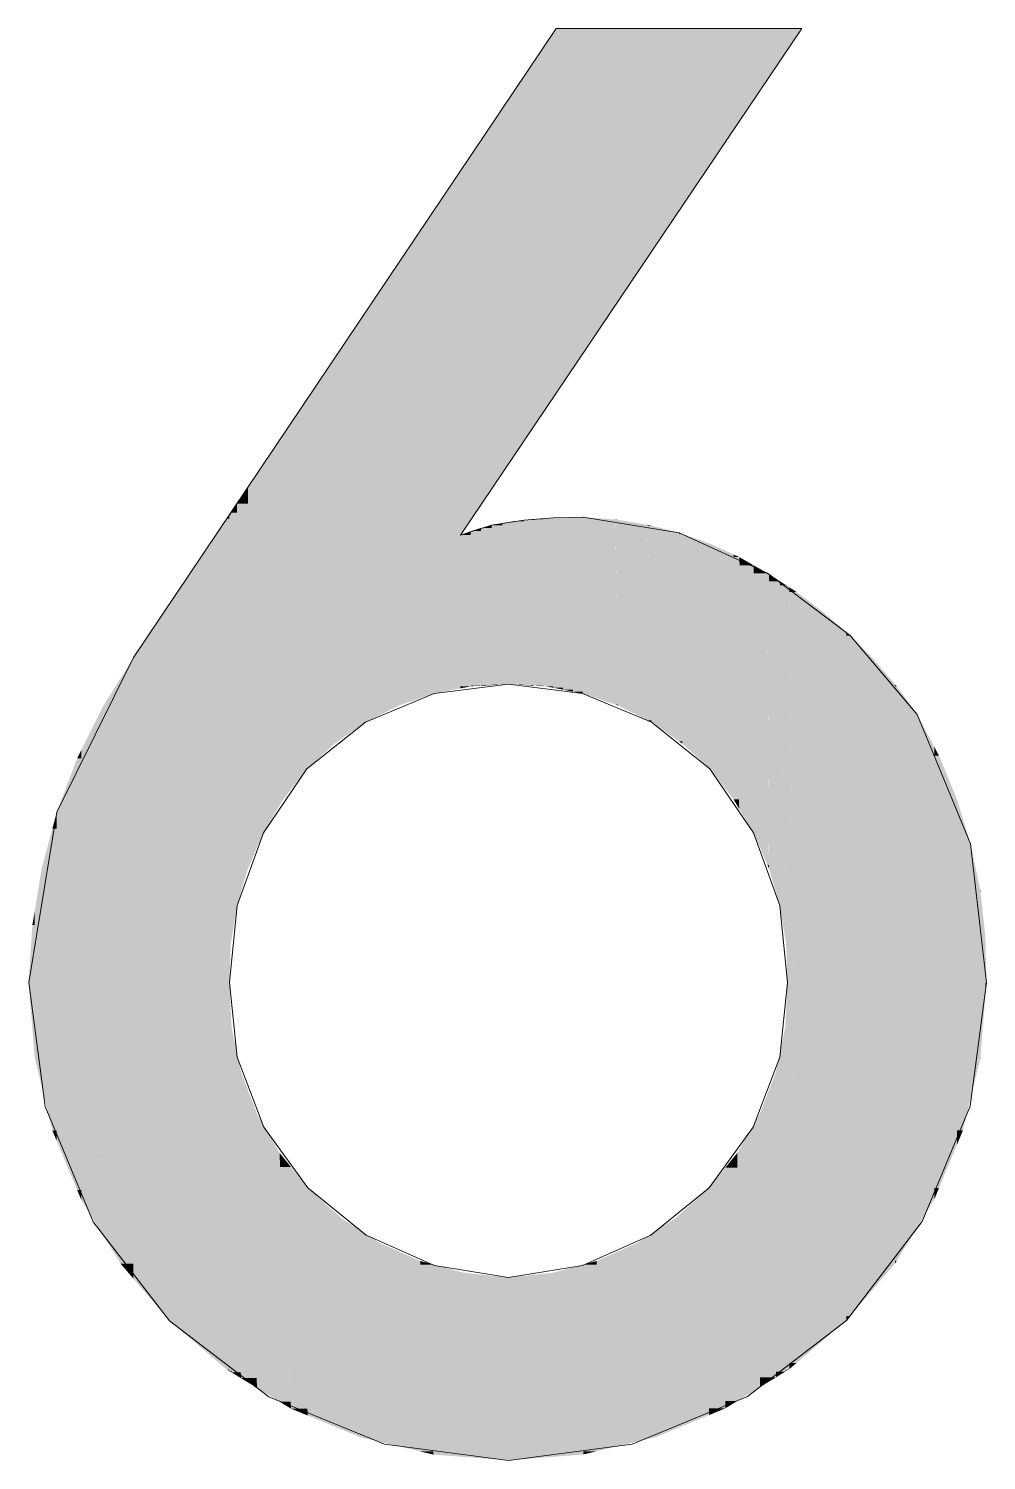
# Model space of a CAD drawing. Extents: x 885 to 2021, y 330 to 1122.
# Drawn here: x 1890.419 to 1891.797, y 643.783 to 645.845 of the extents above; entities that cross this region are included whole.
import ezdxf

# ---------------------------------------------------------------- set-up
doc = ezdxf.new("R2010")
doc.units = 0
doc.layers.get('0').update_dxf_attribs({"lineweight": 25})
doc.layers.add('P11_Plankopf_Ausführung_AF_4_800 Plankopf', color=7, linetype='Continuous', lineweight=25)

# ---------------------------------------------------------------- blocks, each defined once
blk = doc.blocks.new('Referenz-A0T8DITAAL', base_point=(1729.7843, 502.0648))
at = {"layer": 'P11_Plankopf_Ausführung_AF_4_800 Plankopf', "color": 0, "linetype": 'Continuous', "lineweight": 13, "ltscale": 16.9}
for p, q in [((1891.1782, 645.8445), (1890.5698, 644.9391)), ((1891.0402, 645.1155), (1891.5315, 645.8445)), ((1891.5315, 645.8445), (1891.1782, 645.8445)), ((1891.1314, 645.1369), (1891.085, 645.1295)), ((1891.174, 645.1402), (1891.1314, 645.1369)), ((1891.2167, 645.1411), (1891.174, 645.1402)), ((1891.3549, 645.1188), (1891.2167, 645.1411)), ((1891.085, 645.1295), (1891.0402, 645.1155)), ((1891.4821, 645.0605), (1891.3549, 645.1188)), ((1891.6011, 644.9708), (1891.4821, 645.0605)), ((1891.6977, 644.8573), (1891.6011, 644.9708)), ((1890.5698, 644.9391), (1890.4593, 644.7163)), ((1891.0027, 644.8874), (1890.9035, 644.8458)), ((1891.1094, 644.9006), (1891.0027, 644.8874)), ((1891.2161, 644.8874), (1891.1094, 644.9006)), ((1891.3152, 644.8458), (1891.2161, 644.8874)), ((1890.9035, 644.8458), (1890.8194, 644.7788)), ((1891.3994, 644.7788), (1891.3152, 644.8458)), ((1891.7744, 644.6711), (1891.6977, 644.8573)), ((1890.8194, 644.7788), (1890.7568, 644.6866)), ((1891.462, 644.6866), (1891.3994, 644.7788)), ((1890.4593, 644.7163), (1890.4189, 644.471)), ((1890.7568, 644.6866), (1890.7188, 644.5819)), ((1891.5, 644.5819), (1891.462, 644.6866)), ((1891.7972, 644.471), (1891.7744, 644.6711)), ((1890.7188, 644.5819), (1890.7077, 644.471)), ((1891.511, 644.471), (1891.5, 644.5819)), ((1890.4189, 644.471), (1890.4427, 644.2927)), ((1890.7077, 644.471), (1890.7189, 644.3637)), ((1891.4999, 644.3637), (1891.511, 644.471)), ((1891.7737, 644.293), (1891.7972, 644.471)), ((1890.7189, 644.3637), (1890.7574, 644.263)), ((1891.4614, 644.263), (1891.4999, 644.3637)), ((1890.4427, 644.2927), (1890.5119, 644.1266)), ((1891.705, 644.1271), (1891.7737, 644.293)), ((1890.7574, 644.263), (1890.8207, 644.1756)), ((1891.3981, 644.1756), (1891.4614, 644.263)), ((1890.8207, 644.1756), (1890.9044, 644.1076)), ((1891.3144, 644.1076), (1891.3981, 644.1756)), ((1890.5119, 644.1266), (1890.6217, 643.9841)), ((1891.5957, 643.9847), (1891.705, 644.1271)), ((1890.9044, 644.1076), (1891.0029, 644.0636)), ((1891.2159, 644.0636), (1891.3144, 644.1076)), ((1891.0029, 644.0636), (1891.1094, 644.0465)), ((1891.1094, 644.0465), (1891.2159, 644.0636)), ((1890.6217, 643.9841), (1890.7646, 643.8749)), ((1891.4533, 643.8754), (1891.5957, 643.9847)), ((1890.7646, 643.8749), (1890.931, 643.8063)), ((1891.2874, 643.8067), (1891.4533, 643.8754)), ((1890.931, 643.8063), (1891.1094, 643.7832)), ((1891.1094, 643.7832), (1891.2874, 643.8067))]:
    blk.add_line(p, q, dxfattribs=at)
at = {"layer": 'P11_Plankopf_Ausführung_AF_4_800 Plankopf', "color": 0, "linetype": 'Continuous', "lineweight": 0, "ltscale": 0.0169}
blk.add_line((1891.2167, 645.1411), (1891.2161, 645.1411), dxfattribs=at)
for points in [[(1891.1782, 645.6392), (1891.0402, 645.6392), (1891.1782, 645.8445)], [(1891.1782, 645.3203), (1891.5315, 645.8445), (1891.1782, 645.8445)], [(1891.0402, 645.5833), (1891.0027, 645.5833), (1891.0402, 645.6392)], [(1891.1782, 645.3203), (1891.0402, 645.3203), (1891.0402, 645.6392)], [(1891.1782, 645.3203), (1891.1782, 645.6392), (1891.0402, 645.6392)], [(1891.0027, 645.5074), (1890.9517, 645.5074), (1891.0027, 645.5833)], [(1891.0402, 644.8947), (1891.0027, 644.8947), (1891.0027, 645.5833)], [(1891.0402, 644.8947), (1891.0402, 645.5833), (1891.0027, 645.5833)], [(1890.9517, 645.4358), (1890.9035, 645.4358), (1890.9517, 645.5074)], [(1891.0027, 644.8874), (1890.9517, 644.8874), (1890.9517, 645.5074)], [(1891.0027, 644.8874), (1891.0027, 645.5074), (1890.9517, 645.5074)], [(1890.9035, 645.3697), (1890.8592, 645.3697), (1890.9035, 645.4358)], [(1890.9517, 644.87), (1890.9035, 644.87), (1890.9035, 645.4358)], [(1890.9517, 644.87), (1890.9517, 645.4358), (1890.9035, 645.4358)], [(1890.8592, 645.3106), (1890.8194, 645.3106), (1890.8592, 645.3697)], [(1890.9035, 644.8458), (1890.8592, 644.8458), (1890.8592, 645.3697)], [(1890.9035, 644.8458), (1890.9035, 645.3697), (1890.8592, 645.3697)], [(1891.0402, 645.1155), (1891.1782, 645.3203), (1891.0402, 645.3203)], [(1890.8194, 645.2597), (1890.7852, 645.2597), (1890.8194, 645.3106)], [(1890.8592, 644.8152), (1890.8194, 644.8152), (1890.8194, 645.3106)], [(1890.8592, 644.8152), (1890.8592, 645.3106), (1890.8194, 645.3106)], [(1890.7852, 645.2174), (1890.7568, 645.2174), (1890.7852, 645.2597)], [(1890.8194, 644.7788), (1890.7852, 644.7788), (1890.7852, 645.2597)], [(1890.8194, 644.7788), (1890.8194, 645.2597), (1890.7852, 645.2597)], [(1890.7568, 645.1842), (1890.7345, 645.1842), (1890.7568, 645.2174)], [(1890.7852, 644.7347), (1890.7568, 644.7347), (1890.7568, 645.2174)], [(1890.7852, 644.7347), (1890.7852, 645.2174), (1890.7568, 645.2174)], [(1890.7345, 645.1608), (1890.7188, 645.1608), (1890.7345, 645.1842)], [(1890.7568, 644.6866), (1890.7345, 644.6866), (1890.7345, 645.1842)], [(1890.7568, 644.6866), (1890.7568, 645.1842), (1890.7345, 645.1842)], [(1890.7188, 645.1475), (1890.7098, 645.1475), (1890.7188, 645.1608)], [(1890.7345, 644.6354), (1890.7188, 644.6354), (1890.7188, 645.1608)], [(1890.7345, 644.6354), (1890.7345, 645.1608), (1890.7188, 645.1608)], [(1890.704, 645.0163), (1890.6217, 645.0163), (1890.704, 645.1389)], [(1890.7077, 645.1389), (1890.704, 645.1389), (1890.7077, 645.1444)], [(1890.7077, 643.914), (1890.704, 643.914), (1890.704, 645.1389)], [(1890.7077, 643.9118), (1890.7077, 645.1389), (1890.704, 645.1389)], [(1890.7098, 645.1444), (1890.7077, 645.1444), (1890.7098, 645.1475)], [(1890.7098, 644.5268), (1890.7077, 644.5268), (1890.7077, 645.1444)], [(1890.7098, 644.5268), (1890.7098, 645.1444), (1890.7077, 645.1444)], [(1890.7188, 644.5819), (1890.7098, 644.5819), (1890.7098, 645.1475)], [(1890.7188, 644.5819), (1890.7188, 645.1475), (1890.7098, 645.1475)], [(1891.1004, 645.1295), (1891.085, 645.1295), (1891.1004, 645.1327)], [(1891.1094, 645.1327), (1891.1004, 645.1327), (1891.1094, 645.1341)], [(1891.1094, 644.9006), (1891.1004, 644.9006), (1891.1004, 645.1327)], [(1891.1094, 644.9006), (1891.1094, 645.1327), (1891.1004, 645.1327)], [(1891.1158, 645.1341), (1891.1094, 645.1341), (1891.1158, 645.1352)], [(1891.1158, 644.9006), (1891.1094, 644.9006), (1891.1094, 645.1341)], [(1891.1158, 644.9002), (1891.1158, 645.1341), (1891.1094, 645.1341)], [(1891.1314, 645.1352), (1891.1158, 645.1352), (1891.1314, 645.1369)], [(1891.1313, 644.9002), (1891.1158, 644.9002), (1891.1158, 645.1352)], [(1891.1314, 644.8994), (1891.1314, 645.1352), (1891.1158, 645.1352)], [(1891.1456, 645.1369), (1891.1314, 645.1369), (1891.1456, 645.1382)], [(1891.1455, 644.8994), (1891.1314, 644.8994), (1891.1314, 645.1369)], [(1891.1456, 644.8986), (1891.1456, 645.1369), (1891.1314, 645.1369)], [(1891.1598, 645.1382), (1891.1456, 645.1382), (1891.1598, 645.1393)], [(1891.1597, 644.8986), (1891.1456, 644.8986), (1891.1456, 645.1382)], [(1891.1598, 644.8978), (1891.1598, 645.1382), (1891.1456, 645.1382)], [(1891.1632, 645.1393), (1891.1598, 645.1393), (1891.1632, 645.1395)], [(1891.1632, 644.8978), (1891.1598, 644.8978), (1891.1598, 645.1393)], [(1891.1632, 644.8977), (1891.1632, 645.1393), (1891.1598, 645.1393)], [(1891.174, 645.1395), (1891.1632, 645.1395), (1891.174, 645.1402)], [(1891.1739, 644.8977), (1891.1632, 644.8977), (1891.1632, 645.1395)], [(1891.174, 644.8956), (1891.174, 645.1395), (1891.1632, 645.1395)], [(1891.1882, 645.1402), (1891.174, 645.1402), (1891.1882, 645.1407)], [(1891.188, 644.8956), (1891.174, 644.8956), (1891.174, 645.1402)], [(1891.1882, 644.8928), (1891.1882, 645.1402), (1891.174, 645.1402)], [(1891.2024, 645.1407), (1891.1882, 645.1407), (1891.2024, 645.141)], [(1891.2023, 644.8928), (1891.1882, 644.8928), (1891.1882, 645.1407)], [(1891.2024, 644.89), (1891.2024, 645.1407), (1891.1882, 645.1407)], [(1891.2161, 645.141), (1891.2024, 645.141), (1891.2161, 645.1411)], [(1891.216, 644.89), (1891.2024, 644.89), (1891.2024, 645.141)], [(1891.2161, 644.8874), (1891.2161, 645.141), (1891.2024, 645.141)], [(1891.2167, 644.8874), (1891.2161, 644.8874), (1891.2161, 645.1411)], [(1891.2167, 644.8872), (1891.2167, 645.1411), (1891.2161, 645.1411)], [(1891.2606, 644.8872), (1891.2167, 644.8872), (1891.2167, 645.1411)], [(1891.2633, 645.1378), (1891.2173, 645.1378), (1891.2167, 645.1411)], [(1891.2633, 644.8713), (1891.2633, 645.1378), (1891.2173, 645.1378)], [(1891.2671, 644.8713), (1891.2633, 644.8713), (1891.2633, 645.1378)], [(1891.2671, 645.1372), (1891.2634, 645.1372), (1891.2633, 645.1378)], [(1891.2671, 644.87), (1891.2671, 645.1372), (1891.2634, 645.1372)], [(1891.3064, 644.87), (1891.2671, 644.87), (1891.2671, 645.1372)], [(1891.3095, 645.1303), (1891.2681, 645.1303), (1891.2671, 645.1372)], [(1891.0549, 645.1155), (1891.0402, 645.1155), (1891.0549, 645.1209)], [(1891.0549, 644.8975), (1891.0402, 644.8975), (1891.0402, 645.1155)], [(1891.0549, 644.8975), (1891.0549, 645.1155), (1891.0402, 645.1155)], [(1891.0556, 645.1209), (1891.0549, 645.1209), (1891.0556, 645.1211)], [(1891.0556, 644.8977), (1891.0549, 644.8977), (1891.0549, 645.1209)], [(1891.0556, 644.8977), (1891.0556, 645.1209), (1891.0549, 645.1209)], [(1891.0699, 645.1211), (1891.0556, 645.1211), (1891.0699, 645.1256)], [(1891.0699, 644.8984), (1891.0556, 644.8984), (1891.0556, 645.1211)], [(1891.0699, 644.8984), (1891.0699, 645.1211), (1891.0556, 645.1211)], [(1891.085, 645.1256), (1891.0699, 645.1256), (1891.085, 645.1295)], [(1891.085, 644.8993), (1891.0699, 644.8993), (1891.0699, 645.1256)], [(1891.085, 644.8993), (1891.085, 645.1256), (1891.0699, 645.1256)], [(1891.1004, 644.9001), (1891.085, 644.9001), (1891.085, 645.1295)], [(1891.1004, 644.9001), (1891.1004, 645.1295), (1891.085, 645.1295)], [(1891.3095, 644.8486), (1891.3095, 645.1303), (1891.2681, 645.1303)], [(1891.3152, 644.8486), (1891.3095, 644.8486), (1891.3095, 645.1303)], [(1891.3152, 645.1289), (1891.3096, 645.1289), (1891.3095, 645.1303)], [(1891.3152, 644.8458), (1891.3152, 645.1289), (1891.3096, 645.1289)], [(1891.3514, 644.8458), (1891.3152, 644.8458), (1891.3152, 645.1289)], [(1891.3549, 645.1188), (1891.3165, 645.1188), (1891.3152, 645.1289)], [(1891.3549, 644.8184), (1891.3549, 645.1188), (1891.3165, 645.1188)], [(1891.3596, 644.8184), (1891.3549, 644.8184), (1891.3549, 645.1188)], [(1891.3596, 645.1171), (1891.3549, 645.1171), (1891.3549, 645.1188)], [(1891.3596, 644.8152), (1891.3596, 645.1171), (1891.3549, 645.1171)], [(1891.3948, 644.8152), (1891.3596, 644.8152), (1891.3596, 645.1171)], [(1891.399, 645.1032), (1891.3612, 645.1032), (1891.3596, 645.1171)], [(1891.399, 644.7792), (1891.399, 645.1032), (1891.3612, 645.1032)], [(1891.3994, 644.7792), (1891.399, 644.7792), (1891.399, 645.1032)], [(1891.3994, 645.103), (1891.399, 645.103), (1891.399, 645.1032)], [(1891.3994, 644.7788), (1891.3994, 645.103), (1891.399, 645.103)], [(1891.4295, 644.7788), (1891.3994, 644.7788), (1891.3994, 645.103)], [(1891.4335, 645.0874), (1891.4008, 645.0874), (1891.3994, 645.103)], [(1891.4335, 644.7347), (1891.4335, 645.0874), (1891.4008, 645.0874)], [(1891.4412, 644.7347), (1891.4335, 644.7347), (1891.4335, 645.0874)], [(1891.4415, 645.0837), (1891.4336, 645.0837), (1891.4335, 645.0874)], [(1891.4415, 644.7212), (1891.4415, 645.0837), (1891.4336, 645.0837)], [(1891.4602, 644.7212), (1891.4415, 644.7212), (1891.4415, 645.0837)], [(1891.462, 645.072), (1891.4421, 645.072), (1891.4415, 645.0837)], [(1891.462, 644.6866), (1891.462, 645.072), (1891.4421, 645.072)], [(1891.4799, 644.6866), (1891.462, 644.6866), (1891.462, 645.072)], [(1891.4821, 645.0605), (1891.4625, 645.0605), (1891.462, 645.072)], [(1891.4821, 644.6404), (1891.4821, 645.0605), (1891.4625, 645.0605)], [(1891.4842, 644.6404), (1891.4821, 644.6404), (1891.4821, 645.0605)], [(1891.4843, 645.0591), (1891.4821, 645.0591), (1891.4821, 645.0605)], [(1891.4843, 644.6354), (1891.4843, 645.0591), (1891.4821, 645.0591)], [(1891.4982, 644.6354), (1891.4843, 644.6354), (1891.4843, 645.0591)], [(1891.5, 645.049), (1891.4846, 645.049), (1891.4843, 645.0591)], [(1891.5, 644.5819), (1891.5, 645.049), (1891.4846, 645.049)], [(1891.508, 644.5819), (1891.5, 644.5819), (1891.5, 645.049)], [(1891.509, 645.0432), (1891.5001, 645.0432), (1891.5, 645.049)], [(1891.509, 644.5268), (1891.509, 645.0432), (1891.5001, 645.0432)], [(1891.5108, 644.5268), (1891.509, 644.5268), (1891.509, 645.0432)], [(1891.511, 645.0419), (1891.509, 645.0419), (1891.509, 645.0432)], [(1891.511, 644.471), (1891.511, 645.0419), (1891.509, 645.0419)], [(1891.5136, 643.9146), (1891.511, 643.9146), (1891.511, 645.0419)], [(1891.5136, 645.0402), (1891.511, 645.0402), (1891.511, 645.0419)], [(1891.5136, 643.9146), (1891.5136, 645.0402), (1891.511, 645.0402)], [(1891.5239, 643.9233), (1891.5136, 643.9233), (1891.5136, 645.0402)], [(1891.5239, 645.0335), (1891.5137, 645.0335), (1891.5136, 645.0402)], [(1891.5239, 643.9233), (1891.5239, 645.0335), (1891.5137, 645.0335)], [(1891.5637, 643.9573), (1891.5239, 643.9573), (1891.5239, 645.0335)], [(1891.5637, 645.0036), (1891.525, 645.0036), (1891.5239, 645.0335)], [(1890.6217, 644.9391), (1890.5698, 644.9391), (1890.6217, 645.0163)], [(1890.6988, 643.9841), (1890.6217, 643.9841), (1890.6217, 645.0163)], [(1890.704, 643.914), (1890.704, 645.0163), (1890.6217, 645.0163)], [(1891.5637, 643.9573), (1891.5637, 645.0036), (1891.525, 645.0036)], [(1891.5957, 643.9847), (1891.5637, 643.9847), (1891.5637, 645.0036)], [(1891.5957, 644.9755), (1891.5645, 644.9755), (1891.5637, 645.0036)], [(1891.5957, 643.9847), (1891.5957, 644.9755), (1891.5645, 644.9755)], [(1891.6011, 643.991), (1891.5957, 643.991), (1891.5957, 644.9755)], [(1891.6011, 644.9708), (1891.5957, 644.9708), (1891.5957, 644.9755)], [(1891.6011, 643.991), (1891.6011, 644.9708), (1891.5957, 644.9708)], [(1891.636, 644.0319), (1891.6011, 644.0319), (1891.6011, 644.9708)], [(1891.636, 644.9354), (1891.6024, 644.9354), (1891.6011, 644.9708)], [(1890.5698, 644.9095), (1890.5513, 644.9095), (1890.5698, 644.9391)], [(1890.6184, 644.0446), (1890.5698, 644.0446), (1890.5698, 644.9391)], [(1890.6217, 643.9841), (1890.6217, 644.9391), (1890.5698, 644.9391)], [(1891.636, 644.0319), (1891.636, 644.9354), (1891.6024, 644.9354)], [(1891.6658, 644.0667), (1891.636, 644.0667), (1891.636, 644.9354)], [(1891.6658, 644.9004), (1891.6372, 644.9004), (1891.636, 644.9354)], [(1890.5513, 644.8686), (1890.5257, 644.8686), (1890.5513, 644.9095)], [(1890.5693, 644.0662), (1890.5513, 644.0662), (1890.5513, 644.9095)], [(1890.5698, 644.0446), (1890.5698, 644.9095), (1890.5513, 644.9095)], [(1890.9517, 644.87), (1891.0027, 644.8874), (1890.9517, 644.8874)], [(1891.0027, 644.8874), (1891.0402, 644.8947), (1891.0027, 644.8947)], [(1891.0402, 644.8947), (1891.0549, 644.8975), (1891.0402, 644.8975)], [(1891.0549, 644.8975), (1891.0556, 644.8977), (1891.0549, 644.8977)], [(1891.0556, 644.8977), (1891.0699, 644.8984), (1891.0556, 644.8984)], [(1891.0699, 644.8984), (1891.085, 644.8993), (1891.0699, 644.8993)], [(1891.085, 644.8993), (1891.1004, 644.9001), (1891.085, 644.9001)], [(1891.1004, 644.9001), (1891.1094, 644.9006), (1891.1004, 644.9006)], [(1891.1158, 644.9002), (1891.1158, 644.9006), (1891.1094, 644.9006)], [(1891.1314, 644.8994), (1891.1313, 644.9002), (1891.1158, 644.9002)], [(1891.1456, 644.8986), (1891.1455, 644.8994), (1891.1314, 644.8994)], [(1891.1598, 644.8978), (1891.1597, 644.8986), (1891.1456, 644.8986)], [(1891.1632, 644.8977), (1891.1632, 644.8978), (1891.1598, 644.8978)], [(1891.174, 644.8956), (1891.1739, 644.8977), (1891.1632, 644.8977)], [(1891.1882, 644.8928), (1891.188, 644.8956), (1891.174, 644.8956)], [(1891.2024, 644.89), (1891.2023, 644.8928), (1891.1882, 644.8928)], [(1891.2161, 644.8874), (1891.216, 644.89), (1891.2024, 644.89)], [(1891.2167, 644.8872), (1891.2167, 644.8874), (1891.2161, 644.8874)], [(1891.2633, 644.8713), (1891.2606, 644.8872), (1891.2167, 644.8872)], [(1891.6658, 644.0667), (1891.6658, 644.9004), (1891.6372, 644.9004)], [(1891.6683, 644.0708), (1891.6658, 644.0708), (1891.6658, 644.9004)], [(1891.6683, 644.8975), (1891.6658, 644.8975), (1891.6658, 644.9004)], [(1891.6683, 644.0708), (1891.6683, 644.8975), (1891.6658, 644.8975)], [(1891.6977, 644.1188), (1891.6683, 644.1188), (1891.6683, 644.8975)], [(1891.6977, 644.8573), (1891.6698, 644.8573), (1891.6683, 644.8975)], [(1890.5257, 644.8059), (1890.4946, 644.8059), (1890.5257, 644.8686)], [(1890.55, 644.1078), (1890.5257, 644.1078), (1890.5257, 644.8686)], [(1890.5513, 644.0662), (1890.5513, 644.8686), (1890.5257, 644.8686)], [(1890.9035, 644.8458), (1890.9517, 644.87), (1890.9035, 644.87)], [(1891.2671, 644.87), (1891.2671, 644.8713), (1891.2633, 644.8713)], [(1891.3095, 644.8486), (1891.3064, 644.87), (1891.2671, 644.87)], [(1890.8592, 644.8152), (1890.9035, 644.8458), (1890.8592, 644.8458)], [(1891.3152, 644.8458), (1891.3152, 644.8486), (1891.3095, 644.8486)], [(1891.3549, 644.8184), (1891.3514, 644.8458), (1891.3152, 644.8458)], [(1891.6977, 644.1188), (1891.6977, 644.8573), (1891.6698, 644.8573)], [(1891.7222, 644.1588), (1891.6977, 644.1588), (1891.6977, 644.8573)], [(1891.7222, 644.8107), (1891.6993, 644.8107), (1891.6977, 644.8573)], [(1890.4946, 644.7941), (1890.4887, 644.7941), (1890.4946, 644.8059)], [(1890.5234, 644.1583), (1890.4946, 644.1583), (1890.4946, 644.8059)], [(1890.5257, 644.1078), (1890.5257, 644.8059), (1890.4946, 644.8059)], [(1890.8194, 644.7788), (1890.8592, 644.8152), (1890.8194, 644.8152)], [(1891.3596, 644.8152), (1891.3596, 644.8184), (1891.3549, 644.8184)], [(1891.399, 644.7792), (1891.3948, 644.8152), (1891.3596, 644.8152)], [(1891.7222, 644.1588), (1891.7222, 644.8107), (1891.6993, 644.8107)], [(1891.729, 644.1752), (1891.7222, 644.1752), (1891.7222, 644.8107)], [(1891.729, 644.7977), (1891.7223, 644.7977), (1891.7222, 644.8107)], [(1890.4887, 644.7163), (1890.4593, 644.7163), (1890.4887, 644.7941)], [(1890.4945, 644.1724), (1890.4887, 644.1724), (1890.4887, 644.7941)], [(1890.4946, 644.1583), (1890.4946, 644.7941), (1890.4887, 644.7941)], [(1891.729, 644.1752), (1891.729, 644.7977), (1891.7223, 644.7977)], [(1891.7547, 644.2371), (1891.729, 644.2371), (1891.729, 644.7977)], [(1891.7547, 644.7355), (1891.7318, 644.7355), (1891.729, 644.7977)], [(1890.7852, 644.7347), (1890.8194, 644.7788), (1890.7852, 644.7788)], [(1891.3994, 644.7788), (1891.3994, 644.7792), (1891.399, 644.7792)], [(1891.4335, 644.7347), (1891.4295, 644.7788), (1891.3994, 644.7788)], [(1890.7568, 644.6866), (1890.7852, 644.7347), (1890.7568, 644.7347)], [(1891.4415, 644.7212), (1891.4412, 644.7347), (1891.4335, 644.7347)], [(1891.462, 644.6866), (1891.4602, 644.7212), (1891.4415, 644.7212)], [(1891.7547, 644.2371), (1891.7547, 644.7355), (1891.7318, 644.7355)], [(1891.7635, 644.2585), (1891.7547, 644.2585), (1891.7547, 644.7355)], [(1891.7635, 644.7067), (1891.7552, 644.7067), (1891.7547, 644.7355)], [(1890.4593, 644.6928), (1890.453, 644.6928), (1890.4593, 644.7163)], [(1890.4849, 644.243), (1890.4593, 644.243), (1890.4593, 644.7163)], [(1890.4887, 644.1724), (1890.4887, 644.7163), (1890.4593, 644.7163)], [(1891.7635, 644.2585), (1891.7635, 644.7067), (1891.7552, 644.7067)], [(1891.7744, 644.3041), (1891.7635, 644.3041), (1891.7635, 644.7067)], [(1891.7744, 644.6711), (1891.7645, 644.6711), (1891.7635, 644.7067)], [(1890.453, 644.636), (1890.4378, 644.636), (1890.453, 644.6928)], [(1890.4591, 644.2581), (1890.453, 644.2581), (1890.453, 644.6928)], [(1890.4593, 644.243), (1890.4593, 644.6928), (1890.453, 644.6928)], [(1890.7345, 644.6354), (1890.7568, 644.6866), (1890.7345, 644.6866)], [(1891.4821, 644.6404), (1891.4799, 644.6866), (1891.462, 644.6866)], [(1891.7744, 644.3041), (1891.7744, 644.6711), (1891.7645, 644.6711)], [(1891.7882, 644.3613), (1891.7744, 644.3613), (1891.7744, 644.6711)], [(1891.7882, 644.6052), (1891.7774, 644.6052), (1891.7744, 644.6711)], [(1891.4843, 644.6354), (1891.4842, 644.6404), (1891.4821, 644.6404)], [(1890.4378, 644.5742), (1890.4276, 644.5742), (1890.4378, 644.636)], [(1890.4505, 644.3211), (1890.4378, 644.3211), (1890.4378, 644.636)], [(1890.453, 644.2581), (1890.453, 644.636), (1890.4378, 644.636)], [(1890.7188, 644.5819), (1890.7345, 644.6354), (1890.7188, 644.6354)], [(1891.5, 644.5819), (1891.4982, 644.6354), (1891.4843, 644.6354)], [(1891.7882, 644.3613), (1891.7882, 644.6052), (1891.7774, 644.6052)], [(1891.7887, 644.3634), (1891.7882, 644.3634), (1891.7882, 644.6052)], [(1891.7887, 644.6008), (1891.7882, 644.6008), (1891.7882, 644.6052)], [(1891.7887, 644.3634), (1891.7887, 644.6008), (1891.7882, 644.6008)], [(1891.7958, 644.4536), (1891.7887, 644.4536), (1891.7887, 644.6008)], [(1891.7958, 644.5383), (1891.7917, 644.5383), (1891.7887, 644.6008)], [(1890.7098, 644.5268), (1890.7188, 644.5819), (1890.7098, 644.5819)], [(1891.509, 644.5268), (1891.508, 644.5819), (1891.5, 644.5819)], [(1890.4242, 644.471), (1890.4189, 644.471), (1890.4242, 644.554)], [(1890.4276, 644.554), (1890.4242, 644.554), (1890.4276, 644.5742)], [(1890.4268, 644.4046), (1890.4242, 644.4046), (1890.4242, 644.554)], [(1890.4276, 644.3632), (1890.4276, 644.554), (1890.4242, 644.554)], [(1890.4361, 644.3632), (1890.4276, 644.3632), (1890.4276, 644.5742)], [(1890.4378, 644.3211), (1890.4378, 644.5742), (1890.4276, 644.5742)], [(1891.7958, 644.4536), (1891.7958, 644.5383), (1891.7917, 644.5383)], [(1891.7972, 644.471), (1891.7958, 644.471), (1891.7958, 644.5383)], [(1890.7077, 644.471), (1890.7098, 644.5268), (1890.7077, 644.5268)], [(1891.511, 644.471), (1891.5108, 644.5268), (1891.509, 644.5268)], [(1890.4242, 644.4046), (1890.4242, 644.471), (1890.4189, 644.471)], [(1890.711, 643.9118), (1890.7077, 643.9118), (1890.7077, 644.471)], [(1890.711, 644.4062), (1890.7081, 644.4062), (1890.7077, 644.471)], [(1891.511, 644.4062), (1891.5077, 644.4062), (1891.511, 644.471)], [(1891.7887, 644.3634), (1891.7958, 644.4536), (1891.7887, 644.4536)], [(1891.7958, 644.4536), (1891.7972, 644.471), (1891.7958, 644.471)], [(1890.4276, 644.3632), (1890.4268, 644.4046), (1890.4242, 644.4046)], [(1890.711, 643.9098), (1890.711, 644.4062), (1890.7081, 644.4062)], [(1890.7242, 643.9098), (1890.711, 643.9098), (1890.711, 644.4062)], [(1890.7244, 644.3428), (1890.7127, 644.3428), (1890.711, 644.4062)], [(1891.5077, 644.3428), (1891.4943, 644.3428), (1891.5077, 644.4062)], [(1891.511, 643.913), (1891.5077, 643.913), (1891.5077, 644.4062)], [(1891.511, 643.913), (1891.511, 644.4062), (1891.5077, 644.4062)], [(1890.4378, 644.3211), (1890.4361, 644.3632), (1890.4276, 644.3632)], [(1891.7744, 644.3041), (1891.7882, 644.3613), (1891.7744, 644.3613)], [(1891.7882, 644.3613), (1891.7887, 644.3634), (1891.7882, 644.3634)], [(1890.7244, 643.9016), (1890.7244, 644.3428), (1890.7127, 644.3428)], [(1890.7469, 643.9016), (1890.7244, 643.9016), (1890.7244, 644.3428)], [(1890.7476, 644.2822), (1890.7275, 644.2822), (1890.7244, 644.3428)], [(1891.4943, 644.2822), (1891.4712, 644.2822), (1891.4943, 644.3428)], [(1891.5077, 643.9109), (1891.4943, 643.9109), (1891.4943, 644.3428)], [(1891.5077, 643.9109), (1891.5077, 644.3428), (1891.4943, 644.3428)], [(1890.453, 644.2581), (1890.4505, 644.3211), (1890.4378, 644.3211)], [(1891.7635, 644.2585), (1891.7744, 644.3041), (1891.7635, 644.3041)], [(1890.7476, 643.8875), (1890.7476, 644.2822), (1890.7275, 644.2822)], [(1890.7784, 643.8875), (1890.7476, 643.8875), (1890.7476, 644.2822)], [(1890.7799, 644.226), (1890.752, 644.226), (1890.7476, 644.2822)], [(1891.4712, 644.226), (1891.4388, 644.226), (1891.4712, 644.2822)], [(1891.4943, 643.9027), (1891.4712, 643.9027), (1891.4712, 644.2822)], [(1891.4943, 643.9027), (1891.4943, 644.2822), (1891.4712, 644.2822)], [(1890.4593, 644.243), (1890.4591, 644.2581), (1890.453, 644.2581)], [(1891.7547, 644.2371), (1891.7635, 644.2585), (1891.7547, 644.2585)], [(1890.4887, 644.1724), (1890.4849, 644.243), (1890.4593, 644.243)], [(1890.7799, 643.8677), (1890.7799, 644.226), (1890.752, 644.226)], [(1890.7959, 643.8677), (1890.7799, 643.8677), (1890.7799, 644.226)], [(1890.7964, 644.2057), (1890.7808, 644.2057), (1890.7799, 644.226)], [(1891.4388, 644.2047), (1891.4216, 644.2047), (1891.4388, 644.226)], [(1891.4712, 643.8885), (1891.4388, 643.8885), (1891.4388, 644.226)], [(1891.4712, 643.8885), (1891.4712, 644.226), (1891.4388, 644.226)], [(1891.729, 644.1752), (1891.7547, 644.2371), (1891.729, 644.2371)], [(1890.7964, 643.8577), (1890.7964, 644.2057), (1890.7808, 644.2057)], [(1890.82, 643.8577), (1890.7964, 643.8577), (1890.7964, 644.2057)], [(1890.8207, 644.1756), (1890.7984, 644.1756), (1890.7964, 644.2057)], [(1891.4216, 644.1756), (1891.3981, 644.1756), (1891.4216, 644.2047)], [(1891.4388, 643.8687), (1891.4216, 643.8687), (1891.4216, 644.2047)], [(1891.4388, 643.8687), (1891.4388, 644.2047), (1891.4216, 644.2047)], [(1890.4946, 644.1583), (1890.4945, 644.1724), (1890.4887, 644.1724)], [(1890.8207, 643.8477), (1890.8207, 644.1756), (1890.7984, 644.1756)], [(1890.866, 643.8477), (1890.8207, 643.8477), (1890.8207, 644.1756)], [(1890.8688, 644.1321), (1890.8267, 644.1321), (1890.8207, 644.1756)], [(1891.3981, 644.1321), (1891.35, 644.1321), (1891.3981, 644.1756)], [(1891.4216, 643.8582), (1891.3981, 643.8582), (1891.3981, 644.1756)], [(1891.4216, 643.8582), (1891.4216, 644.1756), (1891.3981, 644.1756)], [(1891.7222, 644.1588), (1891.729, 644.1752), (1891.7222, 644.1752)], [(1890.5257, 644.1078), (1890.5234, 644.1583), (1890.4946, 644.1583)], [(1891.6977, 644.1188), (1891.7222, 644.1588), (1891.6977, 644.1588)], [(1890.8688, 643.8279), (1890.8688, 644.1321), (1890.8267, 644.1321)], [(1890.8954, 643.8279), (1890.8688, 643.8279), (1890.8688, 644.1321)], [(1890.8964, 644.1142), (1890.8703, 644.1142), (1890.8688, 644.1321)], [(1891.35, 644.1139), (1891.3219, 644.1139), (1891.35, 644.1321)], [(1891.3981, 643.8484), (1891.35, 643.8484), (1891.35, 644.1321)], [(1891.3981, 643.8484), (1891.3981, 644.1321), (1891.35, 644.1321)], [(1890.5513, 644.0662), (1890.55, 644.1078), (1890.5257, 644.1078)], [(1890.8964, 643.8165), (1890.8964, 644.1142), (1890.8703, 644.1142)], [(1890.9225, 643.8165), (1890.8964, 643.8165), (1890.8964, 644.1142)], [(1890.9231, 644.0967), (1890.8979, 644.0967), (1890.8964, 644.1142)], [(1891.3219, 644.0967), (1891.2957, 644.0967), (1891.3219, 644.1139)], [(1891.35, 643.8285), (1891.3219, 643.8285), (1891.3219, 644.1139)], [(1891.35, 643.8285), (1891.35, 644.1139), (1891.3219, 644.1139)], [(1891.6683, 644.0708), (1891.6977, 644.1188), (1891.6683, 644.1188)], [(1890.9231, 643.8102), (1890.9231, 644.0967), (1890.8979, 644.0967)], [(1890.9795, 643.8102), (1890.9231, 643.8102), (1890.9231, 644.0967)], [(1890.9823, 644.0703), (1890.9283, 644.0703), (1890.9231, 644.0967)], [(1891.2957, 644.0703), (1891.2365, 644.0703), (1891.2957, 644.0967)], [(1891.3219, 643.8169), (1891.2957, 643.8169), (1891.2957, 644.0967)], [(1891.3219, 643.8169), (1891.3219, 644.0967), (1891.2957, 644.0967)], [(1890.5698, 644.0446), (1890.5693, 644.0662), (1890.5513, 644.0662)], [(1890.9823, 643.7961), (1890.9823, 644.0703), (1890.9283, 644.0703)], [(1891.0012, 643.7961), (1890.9823, 643.7961), (1890.9823, 644.0703)], [(1891.0016, 644.0651), (1890.9827, 644.0651), (1890.9823, 644.0703)], [(1891.0016, 643.7915), (1891.0016, 644.0651), (1890.9827, 644.0651)], [(1891.0444, 643.7915), (1891.0016, 643.7915), (1891.0016, 644.0651)], [(1891.0449, 644.0534), (1891.0034, 644.0534), (1891.0016, 644.0651)], [(1891.217, 644.0534), (1891.1739, 644.0534), (1891.217, 644.065)], [(1891.2365, 644.065), (1891.217, 644.065), (1891.2365, 644.0703)], [(1891.2365, 643.7964), (1891.217, 643.7964), (1891.217, 644.065)], [(1891.2365, 643.7964), (1891.2365, 644.065), (1891.217, 644.065)], [(1891.2957, 643.8106), (1891.2365, 643.8106), (1891.2365, 644.0703)], [(1891.2957, 643.8106), (1891.2957, 644.0703), (1891.2365, 644.0703)], [(1891.636, 644.0319), (1891.6658, 644.0667), (1891.636, 644.0667)], [(1891.6658, 644.0667), (1891.6683, 644.0708), (1891.6658, 644.0708)], [(1890.6217, 643.9841), (1890.6184, 644.0446), (1890.5698, 644.0446)], [(1891.0449, 643.7882), (1891.0449, 644.0534), (1891.0034, 644.0534)], [(1891.1082, 643.7882), (1891.0449, 643.7882), (1891.0449, 644.0534)], [(1891.1094, 644.0465), (1891.0465, 644.0465), (1891.0449, 644.0534)], [(1891.1094, 643.7832), (1891.1094, 644.0465), (1891.0465, 644.0465)], [(1891.1739, 644.0465), (1891.1094, 644.0465), (1891.1739, 644.0534)], [(1891.1739, 643.7883), (1891.1094, 643.7883), (1891.1094, 644.0465)], [(1891.1739, 643.7883), (1891.1739, 644.0465), (1891.1094, 644.0465)], [(1891.217, 643.7917), (1891.1739, 643.7917), (1891.1739, 644.0534)], [(1891.217, 643.7917), (1891.217, 644.0534), (1891.1739, 644.0534)], [(1891.6011, 643.991), (1891.636, 644.0319), (1891.6011, 644.0319)], [(1890.704, 643.914), (1890.6988, 643.9841), (1890.6217, 643.9841)], [(1891.5637, 643.9573), (1891.5957, 643.9847), (1891.5637, 643.9847)], [(1891.5957, 643.9847), (1891.6011, 643.991), (1891.5957, 643.991)], [(1891.5239, 643.9233), (1891.5637, 643.9573), (1891.5239, 643.9573)], [(1891.5136, 643.9146), (1891.5239, 643.9233), (1891.5136, 643.9233)], [(1890.7077, 643.9118), (1890.7077, 643.914), (1890.704, 643.914)], [(1890.711, 643.9098), (1890.711, 643.9118), (1890.7077, 643.9118)], [(1890.7244, 643.9016), (1890.7242, 643.9098), (1890.711, 643.9098)], [(1890.7476, 643.8875), (1890.7469, 643.9016), (1890.7244, 643.9016)], [(1891.4712, 643.8885), (1891.4943, 643.9027), (1891.4712, 643.9027)], [(1891.4943, 643.9027), (1891.5077, 643.9109), (1891.4943, 643.9109)], [(1891.5077, 643.9109), (1891.511, 643.913), (1891.5077, 643.913)], [(1891.511, 643.913), (1891.5136, 643.9146), (1891.511, 643.9146)], [(1890.7799, 643.8677), (1890.7784, 643.8875), (1890.7476, 643.8875)], [(1891.4388, 643.8687), (1891.4712, 643.8885), (1891.4388, 643.8885)], [(1890.7964, 643.8577), (1890.7959, 643.8677), (1890.7799, 643.8677)], [(1890.8207, 643.8477), (1890.82, 643.8577), (1890.7964, 643.8577)], [(1891.3981, 643.8484), (1891.4216, 643.8582), (1891.3981, 643.8582)], [(1891.4216, 643.8582), (1891.4388, 643.8687), (1891.4216, 643.8687)], [(1890.8688, 643.8279), (1890.866, 643.8477), (1890.8207, 643.8477)], [(1891.35, 643.8285), (1891.3981, 643.8484), (1891.35, 643.8484)], [(1890.8964, 643.8165), (1890.8954, 643.8279), (1890.8688, 643.8279)], [(1890.9231, 643.8102), (1890.9225, 643.8165), (1890.8964, 643.8165)], [(1891.2957, 643.8106), (1891.3219, 643.8169), (1891.2957, 643.8169)], [(1891.3219, 643.8169), (1891.35, 643.8285), (1891.3219, 643.8285)], [(1890.9823, 643.7961), (1890.9795, 643.8102), (1890.9231, 643.8102)], [(1891.0016, 643.7915), (1891.0012, 643.7961), (1890.9823, 643.7961)], [(1891.0449, 643.7882), (1891.0444, 643.7915), (1891.0016, 643.7915)], [(1891.1739, 643.7883), (1891.217, 643.7917), (1891.1739, 643.7917)], [(1891.217, 643.7917), (1891.2365, 643.7964), (1891.217, 643.7964)], [(1891.2365, 643.7964), (1891.2957, 643.8106), (1891.2365, 643.8106)], [(1891.1094, 643.7832), (1891.1082, 643.7882), (1891.0449, 643.7882)], [(1891.1094, 643.7832), (1891.1739, 643.7883), (1891.1094, 643.7883)]]:
    blk.add_solid(points, dxfattribs=at)

msp = doc.modelspace()

# ---------------------------------------------------------------- block references
at = {"color": 8, "lineweight": 25, "ltscale": 0.25, "true_color": 0x808080}
msp.add_blockref('Referenz-A0T8DITAAL', (1729.7843, 502.0648), dxfattribs=at)

doc.saveas('drawing.dxf')
